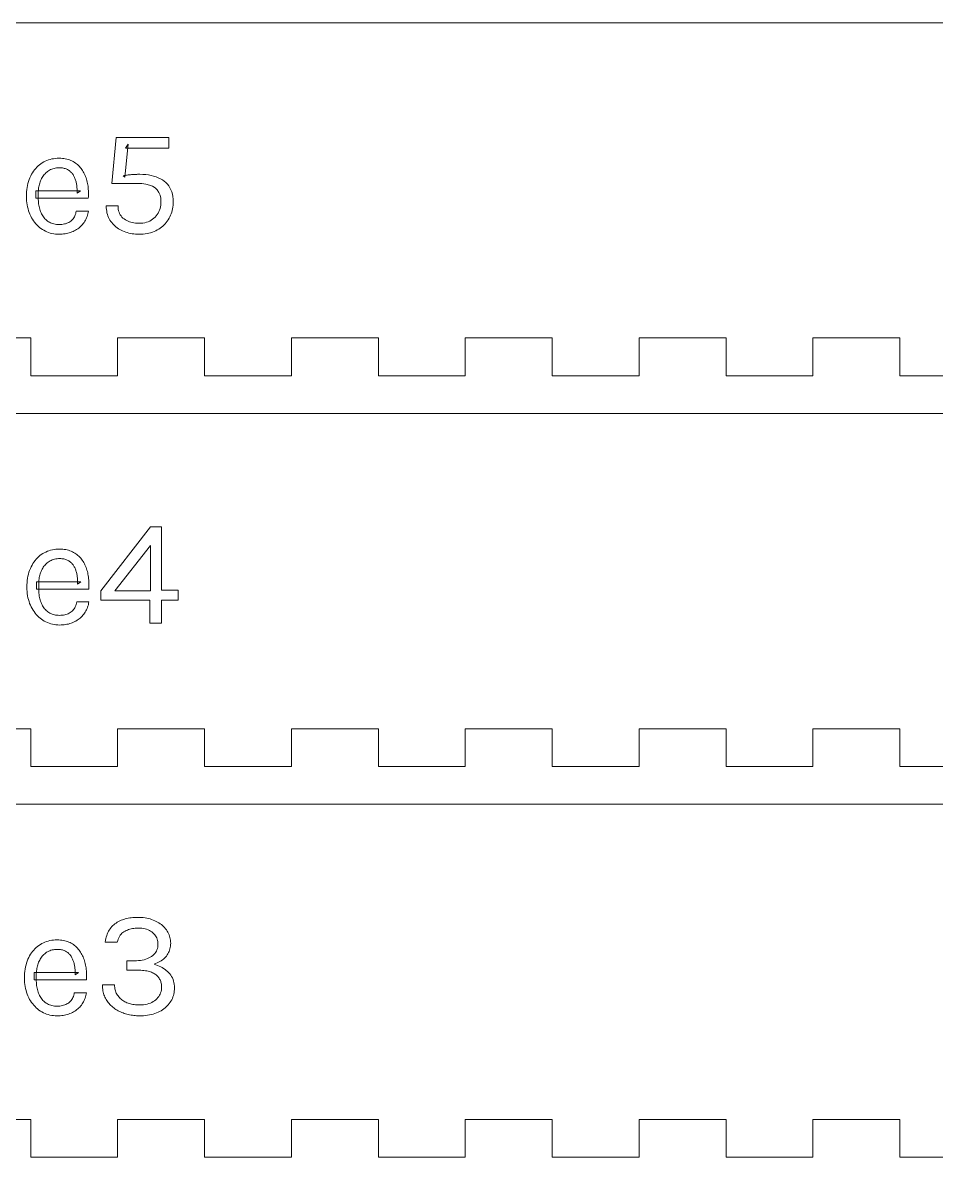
# Model space of a CAD drawing. Extents: x 3 to 808, y 3 to 580.
# Drawn here: x 662.6 to 735.1, y 96 to 186 of the extents above; entities that cross this region are included whole.
import ezdxf

# ---------------------------------------------------------------- set-up
doc = ezdxf.new("R2010")
doc.units = 0
doc.layers.get('0').update_dxf_attribs({"lineweight": 0})

msp = doc.modelspace()

# ---------------------------------------------------------------- linework, layer by layer
for p, q in [((802.407, 186), (517.196, 186)), ((669.702, 173.254), (670.026, 176.902)), ((670.026, 176.902), (674.202, 176.902)), ((674.202, 176.902), (674.202, 176.05)), ((670.974, 176.374), (670.722, 173.746)), ((670.782, 176.05), (670.974, 176.374)), ((674.202, 176.05), (670.782, 176.05)), ((663.745, 174.542), (663.844, 174.637)), ((663.844, 174.637), (663.949, 174.725)), ((663.949, 174.725), (664.058, 174.807)), ((664.058, 174.807), (664.173, 174.883)), ((664.173, 174.883), (664.291, 174.952)), ((664.291, 174.952), (664.413, 175.014)), ((664.413, 175.014), (664.539, 175.068)), ((664.539, 175.068), (664.667, 175.115)), ((664.667, 175.115), (664.799, 175.155)), ((664.799, 175.155), (664.934, 175.188)), ((664.934, 175.188), (665.073, 175.213)), ((665.073, 175.213), (665.214, 175.231)), ((665.214, 175.231), (665.359, 175.242)), ((665.359, 175.242), (665.508, 175.246)), ((665.508, 175.246), (665.508, 175.246)), ((665.508, 175.246), (665.637, 175.243)), ((665.637, 175.243), (665.762, 175.235)), ((665.762, 175.235), (665.883, 175.222)), ((665.883, 175.222), (666, 175.204)), ((666, 175.204), (666.114, 175.18)), ((666.114, 175.18), (666.223, 175.151)), ((666.223, 175.151), (666.329, 175.117)), ((666.329, 175.117), (666.431, 175.077)), ((666.431, 175.077), (666.529, 175.032)), ((666.529, 175.032), (666.624, 174.982)), ((666.624, 174.982), (666.714, 174.927)), ((666.714, 174.927), (666.801, 174.869)), ((666.801, 174.869), (666.885, 174.807)), ((666.885, 174.807), (666.965, 174.741)), ((666.965, 174.741), (667.041, 174.672)), ((667.041, 174.672), (667.113, 174.598)), ((663.131, 173.56), (663.188, 173.704)), ((663.188, 173.704), (663.252, 173.842)), ((663.252, 173.842), (663.321, 173.974)), ((663.321, 173.974), (663.396, 174.101)), ((663.396, 174.101), (663.476, 174.22)), ((663.476, 174.22), (663.56, 174.334)), ((663.56, 174.334), (663.65, 174.441)), ((663.65, 174.441), (663.745, 174.542)), ((664.166, 173.726), (664.12, 173.644)), ((664.216, 173.806), (664.166, 173.726)), ((664.27, 173.882), (664.216, 173.806)), ((664.328, 173.954), (664.27, 173.882)), ((664.389, 174.023), (664.328, 173.954)), ((664.454, 174.088), (664.389, 174.023)), ((664.523, 174.15), (664.454, 174.088)), ((664.596, 174.208), (664.523, 174.15)), ((664.672, 174.262), (664.596, 174.208)), ((664.752, 174.31), (664.672, 174.262)), ((664.835, 174.352), (664.752, 174.31)), ((664.922, 174.388), (664.835, 174.352)), ((665.013, 174.419), (664.922, 174.388)), ((665.107, 174.445), (665.013, 174.419)), ((665.205, 174.465), (665.107, 174.445)), ((665.306, 174.479), (665.205, 174.465)), ((665.411, 174.487), (665.306, 174.479)), ((665.52, 174.49), (665.411, 174.487)), ((665.606, 174.488), (665.52, 174.49)), ((665.52, 174.49), (665.52, 174.49)), ((665.689, 174.483), (665.606, 174.488)), ((665.769, 174.474), (665.689, 174.483)), ((665.845, 174.461), (665.769, 174.474)), ((665.919, 174.445), (665.845, 174.461)), ((665.989, 174.425), (665.919, 174.445)), ((666.057, 174.402), (665.989, 174.425)), ((666.121, 174.375), (666.057, 174.402)), ((666.182, 174.344), (666.121, 174.375)), ((666.24, 174.31), (666.182, 174.344)), ((666.295, 174.273), (666.24, 174.31)), ((666.348, 174.233), (666.295, 174.273)), ((666.398, 174.191), (666.348, 174.233)), ((666.445, 174.147), (666.398, 174.191)), ((666.49, 174.101), (666.445, 174.147)), ((666.533, 174.052), (666.49, 174.101)), ((666.573, 174.001), (666.533, 174.052)), ((666.61, 173.947), (666.573, 174.001)), ((666.645, 173.891), (666.61, 173.947)), ((666.678, 173.833), (666.645, 173.891)), ((666.708, 173.773), (666.678, 173.833)), ((666.736, 173.712), (666.708, 173.773)), ((666.762, 173.65), (666.736, 173.712)), ((667.113, 174.598), (667.182, 174.521)), ((667.182, 174.521), (667.248, 174.441)), ((667.248, 174.441), (667.31, 174.356)), ((667.31, 174.356), (667.368, 174.268)), ((667.368, 174.268), (667.422, 174.177)), ((667.422, 174.177), (667.474, 174.083)), ((667.474, 174.083), (667.522, 173.987)), ((667.522, 173.987), (667.566, 173.889)), ((667.566, 173.889), (667.607, 173.789)), ((667.607, 173.789), (667.645, 173.686)), ((670.602, 173.854), (670.66, 173.867)), ((670.722, 173.746), (670.602, 173.854)), ((670.66, 173.867), (670.72, 173.879)), ((670.72, 173.879), (670.782, 173.89)), ((670.782, 173.89), (670.845, 173.901)), ((670.845, 173.901), (670.909, 173.91)), ((670.909, 173.91), (670.975, 173.919)), ((670.975, 173.919), (671.043, 173.927)), ((671.043, 173.927), (671.112, 173.935)), ((671.112, 173.935), (671.183, 173.941)), ((671.183, 173.941), (671.256, 173.947)), ((671.256, 173.947), (671.328, 173.952)), ((671.328, 173.952), (671.399, 173.957)), ((671.399, 173.957), (671.468, 173.961)), ((671.468, 173.961), (671.536, 173.964)), ((671.536, 173.964), (671.602, 173.967)), ((671.602, 173.967), (671.667, 173.97)), ((671.667, 173.97), (671.73, 173.972)), ((671.73, 173.972), (671.791, 173.973)), ((671.791, 173.973), (671.851, 173.974)), ((671.851, 173.974), (671.91, 173.974)), ((671.91, 173.974), (671.91, 173.974)), ((671.91, 173.974), (672.149, 173.969)), ((672.149, 173.969), (672.379, 173.952)), ((672.379, 173.952), (672.598, 173.925)), ((672.598, 173.925), (672.807, 173.887)), ((672.807, 173.887), (673.006, 173.838)), ((673.006, 173.838), (673.195, 173.777)), ((673.195, 173.777), (673.373, 173.706)), ((673.373, 173.706), (673.542, 173.625)), ((662.946, 172.763), (662.97, 172.933)), ((662.97, 172.933), (663, 173.098)), ((663, 173.098), (663.037, 173.257)), ((663.037, 173.257), (663.08, 173.411)), ((663.08, 173.411), (663.131, 173.56)), ((663.882, 172.889), (663.868, 172.788)), ((663.898, 172.989), (663.882, 172.889)), ((663.919, 173.088), (663.898, 172.989)), ((663.943, 173.185), (663.919, 173.088)), ((663.971, 173.28), (663.943, 173.185)), ((664.002, 173.374), (663.971, 173.28)), ((664.038, 173.467), (664.002, 173.374)), ((664.077, 173.557), (664.038, 173.467)), ((664.12, 173.644), (664.077, 173.557)), ((666.787, 173.586), (666.762, 173.65)), ((666.809, 173.522), (666.787, 173.586)), ((666.829, 173.456), (666.809, 173.522)), ((666.848, 173.389), (666.829, 173.456)), ((666.864, 173.321), (666.848, 173.389)), ((666.878, 173.252), (666.864, 173.321)), ((666.891, 173.182), (666.878, 173.252)), ((666.901, 173.111), (666.891, 173.182)), ((666.911, 173.04), (666.901, 173.111)), ((666.918, 172.97), (666.911, 173.04)), ((666.924, 172.899), (666.918, 172.97)), ((666.929, 172.828), (666.924, 172.899)), ((666.932, 172.757), (666.929, 172.828)), ((667.645, 173.686), (667.679, 173.581)), ((667.679, 173.581), (667.71, 173.473)), ((667.71, 173.473), (667.737, 173.363)), ((667.737, 173.363), (667.761, 173.251)), ((667.761, 173.251), (667.781, 173.137)), ((667.781, 173.137), (667.799, 173.023)), ((667.799, 173.023), (667.813, 172.907)), ((667.813, 172.907), (667.824, 172.791)), ((671.718, 173.254), (669.702, 173.254)), ((672.073, 173.239), (671.718, 173.254)), ((671.718, 173.254), (671.718, 173.254)), ((672.392, 173.196), (672.073, 173.239)), ((672.672, 173.123), (672.392, 173.196)), ((672.916, 173.022), (672.672, 173.123)), ((673.122, 172.891), (672.916, 173.022)), ((673.29, 172.731), (673.122, 172.891)), ((673.542, 173.625), (673.7, 173.532)), ((673.7, 173.532), (673.848, 173.428)), ((673.848, 173.428), (673.983, 173.313)), ((673.983, 173.313), (674.105, 173.188)), ((674.105, 173.188), (674.212, 173.052)), ((674.212, 173.052), (674.305, 172.906)), ((674.305, 172.906), (674.383, 172.749)), ((662.916, 172.222), (662.919, 172.408)), ((662.919, 172.048), (662.916, 172.222)), ((662.916, 172.222), (662.916, 172.222)), ((662.919, 172.408), (662.929, 172.588)), ((662.929, 171.877), (662.919, 172.048)), ((662.929, 172.588), (662.946, 172.763)), ((663.672, 172.078), (663.672, 172.654)), ((663.672, 172.654), (667.206, 172.654)), ((667.824, 172.078), (663.672, 172.078)), ((663.854, 172.58), (663.852, 172.474)), ((663.852, 172.474), (663.852, 172.474)), ((663.852, 172.474), (663.852, 172.09)), ((663.852, 172.09), (663.854, 171.971)), ((663.859, 172.685), (663.854, 172.58)), ((663.854, 171.971), (663.859, 171.855)), ((663.868, 172.788), (663.859, 172.685)), ((667.206, 172.654), (666.93, 172.474)), ((666.93, 172.474), (666.933, 172.545)), ((666.934, 172.686), (666.932, 172.757)), ((666.933, 172.545), (666.934, 172.616)), ((666.934, 172.616), (666.934, 172.686)), ((667.824, 172.791), (667.832, 172.674)), ((667.832, 172.199), (667.824, 172.078)), ((667.824, 172.078), (667.824, 172.078)), ((667.832, 172.674), (667.837, 172.557)), ((667.837, 172.319), (667.832, 172.199)), ((667.837, 172.557), (667.838, 172.438)), ((667.838, 172.438), (667.837, 172.319)), ((673.421, 172.543), (673.29, 172.731)), ((673.515, 172.325), (673.421, 172.543)), ((673.571, 172.078), (673.515, 172.325)), ((673.59, 171.802), (673.571, 172.078)), ((674.383, 172.749), (674.448, 172.581)), ((674.448, 172.581), (674.497, 172.402)), ((674.497, 172.402), (674.533, 172.213)), ((674.533, 172.213), (674.555, 172.013)), ((674.555, 172.013), (674.562, 171.802)), ((662.946, 171.711), (662.929, 171.877)), ((662.97, 171.549), (662.946, 171.711)), ((663.001, 171.391), (662.97, 171.549)), ((663.038, 171.237), (663.001, 171.391)), ((663.082, 171.087), (663.038, 171.237)), ((663.133, 170.941), (663.082, 171.087)), ((663.859, 171.855), (663.868, 171.741)), ((663.868, 171.741), (663.881, 171.63)), ((663.881, 171.63), (663.898, 171.522)), ((663.898, 171.522), (663.918, 171.415)), ((663.918, 171.415), (663.941, 171.312)), ((663.941, 171.312), (663.969, 171.211)), ((663.969, 171.211), (664, 171.112)), ((664, 171.112), (664.035, 171.016)), ((664.035, 171.016), (664.073, 170.923)), ((666.845, 170.955), (666.864, 171.058)), ((666.864, 171.058), (666.864, 171.058)), ((666.864, 171.058), (667.836, 171.058)), ((667.836, 171.058), (667.815, 170.946)), ((669.25, 171.323), (669.246, 171.466)), ((669.246, 171.466), (669.246, 171.466)), ((669.246, 171.466), (670.182, 171.466)), ((669.262, 171.185), (669.25, 171.323)), ((669.281, 171.051), (669.262, 171.185)), ((669.306, 170.921), (669.281, 171.051)), ((670.182, 171.466), (670.187, 171.333)), ((670.187, 171.333), (670.201, 171.206)), ((670.201, 171.206), (670.225, 171.086)), ((670.225, 171.086), (670.259, 170.973)), ((673.362, 170.899), (673.422, 171.014)), ((673.422, 171.014), (673.474, 171.134)), ((673.474, 171.134), (673.515, 171.258)), ((673.515, 171.258), (673.548, 171.387)), ((673.548, 171.387), (673.571, 171.521)), ((673.571, 171.521), (673.585, 171.659)), ((673.585, 171.659), (673.59, 171.802)), ((673.59, 171.802), (673.59, 171.802)), ((674.479, 171.107), (674.443, 170.977)), ((674.509, 171.24), (674.479, 171.107)), ((674.532, 171.376), (674.509, 171.24)), ((674.549, 171.515), (674.532, 171.376)), ((674.558, 171.657), (674.549, 171.515)), ((674.562, 171.802), (674.558, 171.657)), ((674.562, 171.802), (674.562, 171.802)), ((663.19, 170.8), (663.133, 170.941)), ((663.255, 170.662), (663.19, 170.8)), ((663.325, 170.529), (663.255, 170.662)), ((663.4, 170.403), (663.325, 170.529)), ((663.48, 170.282), (663.4, 170.403)), ((663.565, 170.167), (663.48, 170.282)), ((663.655, 170.058), (663.565, 170.167)), ((664.073, 170.923), (664.115, 170.834)), ((664.115, 170.834), (664.161, 170.749)), ((664.161, 170.749), (664.21, 170.668)), ((664.21, 170.668), (664.264, 170.591)), ((664.264, 170.591), (664.32, 170.518)), ((664.32, 170.518), (664.381, 170.449)), ((664.381, 170.449), (664.445, 170.384)), ((664.445, 170.384), (664.512, 170.323)), ((664.512, 170.323), (664.584, 170.266)), ((664.584, 170.266), (664.659, 170.214)), ((664.659, 170.214), (664.738, 170.167)), ((664.738, 170.167), (664.821, 170.125)), ((664.821, 170.125), (664.907, 170.089)), ((666.106, 170.087), (666.192, 170.122)), ((666.192, 170.122), (666.274, 170.163)), ((666.274, 170.163), (666.352, 170.209)), ((666.352, 170.209), (666.426, 170.26)), ((666.426, 170.26), (666.495, 170.317)), ((666.495, 170.317), (666.558, 170.378)), ((666.558, 170.378), (666.616, 170.445)), ((666.616, 170.445), (666.669, 170.517)), ((666.669, 170.517), (666.715, 170.595)), ((666.715, 170.595), (666.756, 170.677)), ((666.756, 170.677), (666.792, 170.764)), ((666.792, 170.764), (666.821, 170.857)), ((666.821, 170.857), (666.845, 170.955)), ((667.489, 170.161), (667.428, 170.077)), ((667.546, 170.248), (667.489, 170.161)), ((667.598, 170.338), (667.546, 170.248)), ((667.646, 170.431), (667.598, 170.338)), ((667.689, 170.528), (667.646, 170.431)), ((667.727, 170.627), (667.689, 170.528)), ((667.761, 170.73), (667.727, 170.627)), ((667.791, 170.836), (667.761, 170.73)), ((667.815, 170.946), (667.791, 170.836)), ((669.339, 170.796), (669.306, 170.921)), ((669.378, 170.676), (669.339, 170.796)), ((669.425, 170.56), (669.378, 170.676)), ((669.478, 170.448), (669.425, 170.56)), ((669.538, 170.341), (669.478, 170.448)), ((669.606, 170.239), (669.538, 170.341)), ((669.679, 170.141), (669.606, 170.239)), ((669.757, 170.048), (669.679, 170.141)), ((670.259, 170.973), (670.303, 170.866)), ((670.303, 170.866), (670.356, 170.766)), ((670.356, 170.766), (670.418, 170.673)), ((670.418, 170.673), (670.491, 170.587)), ((670.491, 170.587), (670.573, 170.507)), ((670.573, 170.507), (670.665, 170.434)), ((670.665, 170.434), (670.764, 170.368)), ((670.764, 170.368), (670.867, 170.309)), ((670.867, 170.309), (670.974, 170.257)), ((670.974, 170.257), (671.086, 170.211)), ((671.086, 170.211), (671.203, 170.173)), ((671.203, 170.173), (671.323, 170.142)), ((671.323, 170.142), (671.448, 170.117)), ((671.448, 170.117), (671.578, 170.1)), ((671.578, 170.1), (671.712, 170.089)), ((672.008, 170.091), (672.16, 170.106)), ((672.16, 170.106), (672.305, 170.131)), ((672.305, 170.131), (672.443, 170.165)), ((672.443, 170.165), (672.574, 170.21)), ((672.574, 170.21), (672.698, 170.264)), ((672.698, 170.264), (672.815, 170.329)), ((672.815, 170.329), (672.925, 170.403)), ((672.925, 170.403), (673.028, 170.487)), ((673.028, 170.487), (673.125, 170.581)), ((673.125, 170.581), (673.213, 170.682)), ((673.213, 170.682), (673.292, 170.788)), ((673.292, 170.788), (673.362, 170.899)), ((674.009, 170.156), (673.923, 170.056)), ((674.089, 170.261), (674.009, 170.156)), ((674.163, 170.37), (674.089, 170.261)), ((674.232, 170.485), (674.163, 170.37)), ((674.294, 170.603), (674.232, 170.485)), ((674.351, 170.725), (674.294, 170.603)), ((674.4, 170.849), (674.351, 170.725)), ((674.443, 170.977), (674.4, 170.849)), ((663.75, 169.955), (663.655, 170.058)), ((663.85, 169.858), (663.75, 169.955)), ((663.955, 169.767), (663.85, 169.858)), ((664.064, 169.682), (663.955, 169.767)), ((664.179, 169.603), (664.064, 169.682)), ((664.297, 169.531), (664.179, 169.603)), ((664.419, 169.466), (664.297, 169.531)), ((664.544, 169.409), (664.419, 169.466)), ((664.672, 169.359), (664.544, 169.409)), ((664.804, 169.317), (664.672, 169.359)), ((664.938, 169.283), (664.804, 169.317)), ((664.907, 170.089), (664.998, 170.059)), ((665.076, 169.256), (664.938, 169.283)), ((664.998, 170.059), (665.092, 170.034)), ((665.217, 169.237), (665.076, 169.256)), ((665.092, 170.034), (665.19, 170.015)), ((665.19, 170.015), (665.292, 170.001)), ((665.361, 169.226), (665.217, 169.237)), ((665.292, 170.001), (665.398, 169.993)), ((665.508, 169.222), (665.361, 169.226)), ((665.398, 169.993), (665.508, 169.99)), ((665.508, 169.99), (665.617, 169.993)), ((665.508, 169.99), (665.508, 169.99)), ((665.63, 169.224), (665.508, 169.222)), ((665.508, 169.222), (665.508, 169.222)), ((665.508, 169.222), (665.508, 169.222)), ((665.617, 169.993), (665.723, 170.001)), ((665.75, 169.231), (665.63, 169.224)), ((665.723, 170.001), (665.825, 170.014)), ((665.867, 169.242), (665.75, 169.231)), ((665.825, 170.014), (665.922, 170.033)), ((665.982, 169.258), (665.867, 169.242)), ((665.922, 170.033), (666.016, 170.058)), ((666.094, 169.278), (665.982, 169.258)), ((666.016, 170.058), (666.106, 170.087)), ((666.204, 169.302), (666.094, 169.278)), ((666.311, 169.331), (666.204, 169.302)), ((666.416, 169.364), (666.311, 169.331)), ((666.518, 169.402), (666.416, 169.364)), ((666.618, 169.444), (666.518, 169.402)), ((666.714, 169.49), (666.618, 169.444)), ((666.808, 169.54), (666.714, 169.49)), ((666.897, 169.594), (666.808, 169.54)), ((666.984, 169.652), (666.897, 169.594)), ((667.066, 169.713), (666.984, 169.652)), ((667.146, 169.778), (667.066, 169.713)), ((667.221, 169.847), (667.146, 169.778)), ((667.294, 169.92), (667.221, 169.847)), ((667.362, 169.997), (667.294, 169.92)), ((667.428, 170.077), (667.362, 169.997)), ((669.839, 169.96), (669.757, 170.048)), ((669.926, 169.877), (669.839, 169.96)), ((670.018, 169.799), (669.926, 169.877)), ((670.115, 169.725), (670.018, 169.799)), ((670.216, 169.657), (670.115, 169.725)), ((670.322, 169.593), (670.216, 169.657)), ((670.432, 169.534), (670.322, 169.593)), ((670.548, 169.48), (670.432, 169.534)), ((670.667, 169.431), (670.548, 169.48)), ((670.788, 169.387), (670.667, 169.431)), ((670.912, 169.348), (670.788, 169.387)), ((671.038, 169.315), (670.912, 169.348)), ((671.167, 169.286), (671.038, 169.315)), ((671.299, 169.263), (671.167, 169.286)), ((671.433, 169.245), (671.299, 169.263)), ((671.569, 169.232), (671.433, 169.245)), ((671.708, 169.225), (671.569, 169.232)), ((671.85, 169.222), (671.708, 169.225)), ((671.712, 170.089), (671.85, 170.086)), ((671.85, 170.086), (672.008, 170.091)), ((671.85, 170.086), (671.85, 170.086)), ((672.014, 169.225), (671.85, 169.222)), ((671.85, 169.222), (671.85, 169.222)), ((671.85, 169.222), (671.85, 169.222)), ((672.174, 169.236), (672.014, 169.225)), ((672.33, 169.253), (672.174, 169.236)), ((672.481, 169.276), (672.33, 169.253)), ((672.628, 169.307), (672.481, 169.276)), ((672.77, 169.344), (672.628, 169.307)), ((672.907, 169.388), (672.77, 169.344)), ((673.04, 169.439), (672.907, 169.388)), ((673.169, 169.497), (673.04, 169.439)), ((673.293, 169.561), (673.169, 169.497)), ((673.412, 169.631), (673.293, 169.561)), ((673.525, 169.706), (673.412, 169.631)), ((673.633, 169.787), (673.525, 169.706)), ((673.735, 169.872), (673.633, 169.787)), ((673.832, 169.962), (673.735, 169.872)), ((673.923, 170.056), (673.832, 169.962)), ((656.354, 161), (663.251, 161)), ((663.251, 161), (663.251, 158)), ((670.147, 158), (670.147, 161)), ((670.147, 161), (677.045, 161)), ((677.045, 161), (677.045, 158)), ((683.942, 158), (683.942, 161)), ((683.942, 161), (690.839, 161)), ((690.839, 161), (690.839, 158)), ((697.736, 158), (697.736, 161)), ((697.736, 161), (704.634, 161)), ((704.634, 161), (704.634, 158)), ((711.53, 158), (711.53, 161)), ((711.53, 161), (718.428, 161)), ((718.428, 161), (718.428, 158)), ((725.324, 158), (725.324, 161)), ((725.324, 161), (732.222, 161)), ((732.222, 161), (732.222, 158)), ((663.251, 158), (670.147, 158)), ((677.045, 158), (683.942, 158)), ((690.839, 158), (697.736, 158)), ((704.634, 158), (711.53, 158)), ((718.428, 158), (725.324, 158)), ((732.222, 158), (739.119, 158)), ((802.407, 155), (517.196, 155)), ((668.814, 140.922), (672.762, 146.01)), ((672.762, 146.01), (673.638, 146.01)), ((673.638, 146.01), (673.638, 140.994)), ((664.327, 143.952), (664.449, 144.014)), ((664.449, 144.014), (664.575, 144.068)), ((664.575, 144.068), (664.703, 144.115)), ((664.703, 144.115), (664.835, 144.155)), ((664.835, 144.155), (664.97, 144.188)), ((664.97, 144.188), (665.109, 144.213)), ((665.109, 144.213), (665.25, 144.231)), ((665.25, 144.231), (665.395, 144.242)), ((665.395, 144.242), (665.544, 144.246)), ((665.544, 144.246), (665.544, 144.246)), ((665.544, 144.246), (665.673, 144.243)), ((665.673, 144.243), (665.798, 144.235)), ((665.798, 144.235), (665.919, 144.222)), ((665.919, 144.222), (666.036, 144.204)), ((666.036, 144.204), (666.15, 144.18)), ((666.15, 144.18), (666.259, 144.151)), ((666.259, 144.151), (666.365, 144.117)), ((666.365, 144.117), (666.467, 144.077)), ((666.467, 144.077), (666.565, 144.032)), ((666.565, 144.032), (666.66, 143.982)), ((672.75, 144.534), (669.93, 140.922)), ((672.75, 140.922), (672.75, 144.534)), ((663.357, 142.974), (663.432, 143.101)), ((663.432, 143.101), (663.512, 143.22)), ((663.512, 143.22), (663.596, 143.334)), ((663.596, 143.334), (663.686, 143.441)), ((663.686, 143.441), (663.781, 143.542)), ((663.781, 143.542), (663.88, 143.637)), ((663.88, 143.637), (663.985, 143.725)), ((663.985, 143.725), (664.094, 143.807)), ((664.094, 143.807), (664.209, 143.883)), ((664.209, 143.883), (664.327, 143.952)), ((664.559, 143.15), (664.49, 143.088)), ((664.632, 143.208), (664.559, 143.15)), ((664.708, 143.262), (664.632, 143.208)), ((664.788, 143.31), (664.708, 143.262)), ((664.871, 143.352), (664.788, 143.31)), ((664.958, 143.388), (664.871, 143.352)), ((665.049, 143.419), (664.958, 143.388)), ((665.143, 143.445), (665.049, 143.419)), ((665.241, 143.465), (665.143, 143.445)), ((665.342, 143.479), (665.241, 143.465)), ((665.447, 143.487), (665.342, 143.479)), ((665.556, 143.49), (665.447, 143.487)), ((665.642, 143.488), (665.556, 143.49)), ((665.556, 143.49), (665.556, 143.49)), ((665.725, 143.483), (665.642, 143.488)), ((665.805, 143.474), (665.725, 143.483)), ((665.881, 143.461), (665.805, 143.474)), ((665.955, 143.445), (665.881, 143.461)), ((666.025, 143.425), (665.955, 143.445)), ((666.093, 143.402), (666.025, 143.425)), ((666.157, 143.375), (666.093, 143.402)), ((666.218, 143.344), (666.157, 143.375)), ((666.276, 143.31), (666.218, 143.344)), ((666.331, 143.273), (666.276, 143.31)), ((666.384, 143.233), (666.331, 143.273)), ((666.434, 143.191), (666.384, 143.233)), ((666.481, 143.147), (666.434, 143.191)), ((666.526, 143.101), (666.481, 143.147)), ((666.569, 143.052), (666.526, 143.101)), ((666.66, 143.982), (666.75, 143.927)), ((666.75, 143.927), (666.837, 143.869)), ((666.837, 143.869), (666.921, 143.807)), ((666.921, 143.807), (667.001, 143.741)), ((667.001, 143.741), (667.077, 143.672)), ((667.077, 143.672), (667.149, 143.598)), ((667.149, 143.598), (667.218, 143.521)), ((667.218, 143.521), (667.284, 143.441)), ((667.284, 143.441), (667.346, 143.356)), ((667.346, 143.356), (667.404, 143.268)), ((667.404, 143.268), (667.458, 143.177)), ((667.458, 143.177), (667.51, 143.083)), ((663.036, 142.098), (663.073, 142.257)), ((663.073, 142.257), (663.116, 142.411)), ((663.116, 142.411), (663.167, 142.56)), ((663.167, 142.56), (663.224, 142.704)), ((663.224, 142.704), (663.288, 142.842)), ((663.288, 142.842), (663.357, 142.974)), ((664.007, 142.28), (663.979, 142.185)), ((664.038, 142.374), (664.007, 142.28)), ((664.074, 142.467), (664.038, 142.374)), ((664.113, 142.557), (664.074, 142.467)), ((664.156, 142.644), (664.113, 142.557)), ((664.202, 142.726), (664.156, 142.644)), ((664.252, 142.806), (664.202, 142.726)), ((664.306, 142.882), (664.252, 142.806)), ((664.364, 142.954), (664.306, 142.882)), ((664.425, 143.023), (664.364, 142.954)), ((664.49, 143.088), (664.425, 143.023)), ((666.609, 143.001), (666.569, 143.052)), ((666.646, 142.947), (666.609, 143.001)), ((666.681, 142.891), (666.646, 142.947)), ((666.714, 142.833), (666.681, 142.891)), ((666.744, 142.773), (666.714, 142.833)), ((666.772, 142.712), (666.744, 142.773)), ((666.798, 142.65), (666.772, 142.712)), ((666.823, 142.586), (666.798, 142.65)), ((666.845, 142.522), (666.823, 142.586)), ((666.865, 142.456), (666.845, 142.522)), ((666.884, 142.389), (666.865, 142.456)), ((666.9, 142.321), (666.884, 142.389)), ((666.914, 142.252), (666.9, 142.321)), ((666.927, 142.182), (666.914, 142.252)), ((667.51, 143.083), (667.558, 142.987)), ((667.558, 142.987), (667.602, 142.889)), ((667.602, 142.889), (667.643, 142.789)), ((667.643, 142.789), (667.681, 142.686)), ((667.681, 142.686), (667.715, 142.581)), ((667.715, 142.581), (667.746, 142.473)), ((667.746, 142.473), (667.773, 142.363)), ((667.773, 142.363), (667.797, 142.251)), ((667.797, 142.251), (667.817, 142.137)), ((662.952, 141.222), (662.955, 141.408)), ((662.955, 141.408), (662.965, 141.588)), ((662.965, 141.588), (662.982, 141.763)), ((662.982, 141.763), (663.006, 141.933)), ((663.006, 141.933), (663.036, 142.098)), ((663.708, 141.078), (663.708, 141.654)), ((663.708, 141.654), (667.242, 141.654)), ((663.89, 141.58), (663.888, 141.474)), ((663.888, 141.474), (663.888, 141.474)), ((663.888, 141.474), (663.888, 141.09)), ((663.895, 141.685), (663.89, 141.58)), ((663.904, 141.788), (663.895, 141.685)), ((663.918, 141.889), (663.904, 141.788)), ((663.934, 141.989), (663.918, 141.889)), ((663.955, 142.088), (663.934, 141.989)), ((663.979, 142.185), (663.955, 142.088)), ((666.937, 142.111), (666.927, 142.182)), ((666.947, 142.04), (666.937, 142.111)), ((666.954, 141.97), (666.947, 142.04)), ((666.96, 141.899), (666.954, 141.97)), ((666.965, 141.828), (666.96, 141.899)), ((666.968, 141.757), (666.965, 141.828)), ((667.242, 141.654), (666.966, 141.474)), ((666.966, 141.474), (666.969, 141.545)), ((666.97, 141.686), (666.968, 141.757)), ((666.969, 141.545), (666.97, 141.616)), ((666.97, 141.616), (666.97, 141.686)), ((667.817, 142.137), (667.835, 142.023)), ((667.835, 142.023), (667.849, 141.907)), ((667.849, 141.907), (667.86, 141.791)), ((667.86, 141.791), (667.868, 141.674)), ((667.868, 141.674), (667.873, 141.557)), ((667.873, 141.319), (667.868, 141.199)), ((667.873, 141.557), (667.874, 141.438)), ((667.874, 141.438), (667.873, 141.319)), ((662.955, 141.048), (662.952, 141.222)), ((662.952, 141.222), (662.952, 141.222)), ((662.965, 140.877), (662.955, 141.048)), ((662.982, 140.711), (662.965, 140.877)), ((663.006, 140.549), (662.982, 140.711)), ((663.037, 140.391), (663.006, 140.549)), ((667.86, 141.078), (663.708, 141.078)), ((663.888, 141.09), (663.89, 140.971)), ((663.89, 140.971), (663.895, 140.855)), ((663.895, 140.855), (663.904, 140.741)), ((663.904, 140.741), (663.917, 140.63)), ((663.917, 140.63), (663.934, 140.522)), ((663.934, 140.522), (663.954, 140.415)), ((663.954, 140.415), (663.977, 140.312)), ((667.868, 141.199), (667.86, 141.078)), ((667.86, 141.078), (667.86, 141.078)), ((668.814, 140.202), (668.814, 140.922)), ((668.814, 140.922), (668.814, 140.922)), ((669.93, 140.922), (672.75, 140.922)), ((672.75, 140.922), (672.75, 140.922)), ((673.638, 140.994), (674.946, 140.994)), ((674.946, 140.994), (674.946, 140.202)), ((663.074, 140.237), (663.037, 140.391)), ((663.118, 140.087), (663.074, 140.237)), ((663.169, 139.941), (663.118, 140.087)), ((663.226, 139.8), (663.169, 139.941)), ((663.291, 139.662), (663.226, 139.8)), ((663.361, 139.529), (663.291, 139.662)), ((663.436, 139.403), (663.361, 139.529)), ((663.977, 140.312), (664.005, 140.211)), ((664.005, 140.211), (664.036, 140.112)), ((664.036, 140.112), (664.071, 140.016)), ((664.071, 140.016), (664.109, 139.923)), ((664.109, 139.923), (664.151, 139.834)), ((664.151, 139.834), (664.197, 139.749)), ((664.197, 139.749), (664.246, 139.668)), ((664.246, 139.668), (664.3, 139.591)), ((664.3, 139.591), (664.356, 139.518)), ((664.356, 139.518), (664.417, 139.449)), ((666.652, 139.445), (666.705, 139.517)), ((666.705, 139.517), (666.751, 139.595)), ((666.751, 139.595), (666.792, 139.677)), ((666.792, 139.677), (666.828, 139.764)), ((666.828, 139.764), (666.857, 139.857)), ((666.857, 139.857), (666.881, 139.955)), ((666.881, 139.955), (666.9, 140.058)), ((666.9, 140.058), (666.9, 140.058)), ((666.9, 140.058), (667.872, 140.058)), ((667.725, 139.528), (667.682, 139.431)), ((667.763, 139.627), (667.725, 139.528)), ((667.797, 139.73), (667.763, 139.627)), ((667.827, 139.836), (667.797, 139.73)), ((667.851, 139.946), (667.827, 139.836)), ((667.872, 140.058), (667.851, 139.946)), ((672.714, 140.202), (668.814, 140.202)), ((672.714, 138.366), (672.714, 140.202)), ((674.946, 140.202), (673.638, 140.202)), ((673.638, 140.202), (673.638, 138.366)), ((663.516, 139.282), (663.436, 139.403)), ((663.601, 139.167), (663.516, 139.282)), ((663.691, 139.058), (663.601, 139.167)), ((663.786, 138.955), (663.691, 139.058)), ((663.886, 138.858), (663.786, 138.955)), ((663.991, 138.767), (663.886, 138.858)), ((664.1, 138.682), (663.991, 138.767)), ((664.215, 138.603), (664.1, 138.682)), ((664.333, 138.531), (664.215, 138.603)), ((664.417, 139.449), (664.481, 139.384)), ((664.481, 139.384), (664.548, 139.323)), ((664.548, 139.323), (664.62, 139.266)), ((664.62, 139.266), (664.695, 139.214)), ((664.695, 139.214), (664.774, 139.167)), ((664.774, 139.167), (664.857, 139.125)), ((664.857, 139.125), (664.943, 139.089)), ((664.943, 139.089), (665.034, 139.059)), ((665.034, 139.059), (665.128, 139.034)), ((665.128, 139.034), (665.226, 139.015)), ((665.226, 139.015), (665.328, 139.001)), ((665.328, 139.001), (665.434, 138.993)), ((665.434, 138.993), (665.544, 138.99)), ((665.544, 138.99), (665.653, 138.993)), ((665.544, 138.99), (665.544, 138.99)), ((665.653, 138.993), (665.759, 139.001)), ((665.759, 139.001), (665.861, 139.014)), ((665.861, 139.014), (665.958, 139.033)), ((665.958, 139.033), (666.052, 139.058)), ((666.052, 139.058), (666.142, 139.087)), ((666.142, 139.087), (666.228, 139.122)), ((666.228, 139.122), (666.31, 139.163)), ((666.31, 139.163), (666.388, 139.209)), ((666.388, 139.209), (666.462, 139.26)), ((666.462, 139.26), (666.531, 139.317)), ((666.531, 139.317), (666.594, 139.378)), ((666.594, 139.378), (666.652, 139.445)), ((667.02, 138.652), (666.933, 138.594)), ((667.102, 138.713), (667.02, 138.652)), ((667.182, 138.778), (667.102, 138.713)), ((667.257, 138.847), (667.182, 138.778)), ((667.33, 138.92), (667.257, 138.847)), ((667.398, 138.997), (667.33, 138.92)), ((667.464, 139.077), (667.398, 138.997)), ((667.525, 139.161), (667.464, 139.077)), ((667.582, 139.248), (667.525, 139.161)), ((667.634, 139.338), (667.582, 139.248)), ((667.682, 139.431), (667.634, 139.338)), ((664.455, 138.466), (664.333, 138.531)), ((664.58, 138.409), (664.455, 138.466)), ((664.708, 138.359), (664.58, 138.409)), ((664.84, 138.317), (664.708, 138.359)), ((664.974, 138.283), (664.84, 138.317)), ((665.112, 138.256), (664.974, 138.283)), ((665.253, 138.237), (665.112, 138.256)), ((665.397, 138.226), (665.253, 138.237)), ((665.544, 138.222), (665.397, 138.226)), ((665.666, 138.224), (665.544, 138.222)), ((665.544, 138.222), (665.544, 138.222)), ((665.544, 138.222), (665.544, 138.222)), ((665.786, 138.231), (665.666, 138.224)), ((665.903, 138.242), (665.786, 138.231)), ((666.018, 138.258), (665.903, 138.242)), ((666.13, 138.278), (666.018, 138.258)), ((666.24, 138.302), (666.13, 138.278)), ((666.347, 138.331), (666.24, 138.302)), ((666.452, 138.364), (666.347, 138.331)), ((666.554, 138.402), (666.452, 138.364)), ((666.654, 138.444), (666.554, 138.402)), ((666.75, 138.49), (666.654, 138.444)), ((666.844, 138.54), (666.75, 138.49)), ((666.933, 138.594), (666.844, 138.54)), ((673.638, 138.366), (672.714, 138.366)), ((656.354, 130), (663.251, 130)), ((663.251, 130), (663.251, 127)), ((670.147, 127), (670.147, 130)), ((670.147, 130), (677.045, 130)), ((677.045, 130), (677.045, 127)), ((683.942, 127), (683.942, 130)), ((683.942, 130), (690.839, 130)), ((690.839, 130), (690.839, 127)), ((697.736, 127), (697.736, 130)), ((697.736, 130), (704.634, 130)), ((704.634, 130), (704.634, 127)), ((711.53, 127), (711.53, 130)), ((711.53, 130), (718.428, 130)), ((718.428, 130), (718.428, 127)), ((725.324, 127), (725.324, 130)), ((725.324, 130), (732.222, 130)), ((732.222, 130), (732.222, 127)), ((663.251, 127), (670.147, 127)), ((677.045, 127), (683.942, 127)), ((690.839, 127), (697.736, 127)), ((704.634, 127), (711.53, 127)), ((718.428, 127), (725.324, 127)), ((732.222, 127), (739.119, 127)), ((802.407, 124), (517.196, 124)), ((669.692, 114.296), (669.769, 114.375)), ((669.769, 114.375), (669.851, 114.45)), ((669.851, 114.45), (669.936, 114.52)), ((669.936, 114.52), (670.026, 114.585)), ((670.026, 114.585), (670.119, 114.645)), ((670.119, 114.645), (670.216, 114.701)), ((670.216, 114.701), (670.317, 114.752)), ((670.317, 114.752), (670.421, 114.798)), ((670.421, 114.798), (670.53, 114.839)), ((670.53, 114.839), (670.641, 114.876)), ((670.641, 114.876), (670.755, 114.909)), ((670.755, 114.909), (670.872, 114.938)), ((670.872, 114.938), (670.991, 114.964)), ((670.991, 114.964), (671.112, 114.985)), ((671.112, 114.985), (671.235, 115.003)), ((671.235, 115.003), (671.361, 115.016)), ((671.361, 115.016), (671.49, 115.026)), ((671.49, 115.026), (671.621, 115.032)), ((671.621, 115.032), (671.754, 115.034)), ((671.754, 115.034), (671.754, 115.034)), ((671.754, 115.034), (671.902, 115.031)), ((671.902, 115.031), (672.047, 115.023)), ((672.047, 115.023), (672.189, 115.01)), ((672.189, 115.01), (672.328, 114.992)), ((672.328, 114.992), (672.463, 114.968)), ((672.463, 114.968), (672.595, 114.939)), ((672.595, 114.939), (672.724, 114.905)), ((672.724, 114.905), (672.85, 114.865)), ((672.85, 114.865), (672.973, 114.82)), ((672.973, 114.82), (673.092, 114.77)), ((673.092, 114.77), (673.207, 114.715)), ((673.207, 114.715), (673.317, 114.656)), ((673.317, 114.656), (673.422, 114.594)), ((673.422, 114.594), (673.522, 114.527)), ((673.522, 114.527), (673.618, 114.457)), ((673.618, 114.457), (673.708, 114.382)), ((673.708, 114.382), (673.793, 114.303)), ((673.793, 114.303), (673.873, 114.221)), ((669.211, 113.348), (669.243, 113.475)), ((669.243, 113.475), (669.281, 113.596)), ((669.281, 113.596), (669.324, 113.713)), ((669.324, 113.713), (669.372, 113.823)), ((669.372, 113.823), (669.426, 113.928)), ((669.426, 113.928), (669.484, 114.028)), ((669.484, 114.028), (669.548, 114.123)), ((669.548, 114.123), (669.618, 114.212)), ((669.618, 114.212), (669.692, 114.296)), ((670.245, 113.421), (670.198, 113.314)), ((670.298, 113.519), (670.245, 113.421)), ((670.357, 113.61), (670.298, 113.519)), ((670.422, 113.693), (670.357, 113.61)), ((670.493, 113.767), (670.422, 113.693)), ((670.569, 113.834), (670.493, 113.767)), ((670.651, 113.894), (670.569, 113.834)), ((670.74, 113.945), (670.651, 113.894)), ((670.832, 113.99), (670.74, 113.945)), ((670.927, 114.03), (670.832, 113.99)), ((671.025, 114.066), (670.927, 114.03)), ((671.125, 114.097), (671.025, 114.066)), ((671.227, 114.123), (671.125, 114.097)), ((671.332, 114.144), (671.227, 114.123)), ((671.44, 114.161), (671.332, 114.144)), ((671.55, 114.173), (671.44, 114.161)), ((671.663, 114.18), (671.55, 114.173)), ((671.778, 114.182), (671.663, 114.18)), ((671.925, 114.178), (671.778, 114.182)), ((671.778, 114.182), (671.778, 114.182)), ((672.066, 114.167), (671.925, 114.178)), ((672.2, 114.149), (672.066, 114.167)), ((672.327, 114.122), (672.2, 114.149)), ((672.447, 114.089), (672.327, 114.122)), ((672.56, 114.048), (672.447, 114.089)), ((672.666, 114), (672.56, 114.048)), ((672.765, 113.944), (672.666, 114)), ((672.857, 113.881), (672.765, 113.944)), ((672.942, 113.81), (672.857, 113.881)), ((673.019, 113.734), (672.942, 113.81)), ((673.089, 113.654), (673.019, 113.734)), ((673.15, 113.572), (673.089, 113.654)), ((673.203, 113.486), (673.15, 113.572)), ((673.248, 113.396), (673.203, 113.486)), ((673.873, 114.221), (673.948, 114.134)), ((673.948, 114.134), (674.019, 114.044)), ((674.019, 114.044), (674.083, 113.95)), ((674.083, 113.95), (674.141, 113.854)), ((674.141, 113.854), (674.192, 113.754)), ((674.192, 113.754), (674.236, 113.652)), ((674.236, 113.652), (674.273, 113.547)), ((674.273, 113.547), (674.304, 113.44)), ((674.304, 113.44), (674.327, 113.33)), ((663.494, 112.441), (663.589, 112.542)), ((663.589, 112.542), (663.688, 112.637)), ((663.688, 112.637), (663.793, 112.725)), ((663.793, 112.725), (663.902, 112.807)), ((663.902, 112.807), (664.017, 112.883)), ((664.017, 112.883), (664.135, 112.952)), ((664.135, 112.952), (664.257, 113.014)), ((664.257, 113.014), (664.383, 113.068)), ((664.383, 113.068), (664.511, 113.115)), ((664.511, 113.115), (664.643, 113.155)), ((664.643, 113.155), (664.778, 113.188)), ((664.778, 113.188), (664.917, 113.213)), ((664.917, 113.213), (665.058, 113.231)), ((665.058, 113.231), (665.203, 113.242)), ((665.203, 113.242), (665.352, 113.246)), ((665.352, 113.246), (665.352, 113.246)), ((665.352, 113.246), (665.481, 113.243)), ((665.481, 113.243), (665.606, 113.235)), ((665.606, 113.235), (665.727, 113.222)), ((665.727, 113.222), (665.844, 113.204)), ((665.844, 113.204), (665.958, 113.18)), ((665.958, 113.18), (666.067, 113.151)), ((666.067, 113.151), (666.173, 113.117)), ((666.173, 113.117), (666.275, 113.077)), ((666.275, 113.077), (666.373, 113.032)), ((666.373, 113.032), (666.468, 112.982)), ((666.468, 112.982), (666.558, 112.927)), ((666.558, 112.927), (666.645, 112.869)), ((666.645, 112.869), (666.729, 112.807)), ((666.729, 112.807), (666.809, 112.741)), ((666.809, 112.741), (666.885, 112.671)), ((666.885, 112.671), (666.957, 112.598)), ((666.957, 112.598), (667.026, 112.521)), ((667.026, 112.521), (667.092, 112.441)), ((669.162, 113.078), (669.184, 113.216)), ((670.122, 113.078), (669.162, 113.078)), ((669.184, 113.216), (669.211, 113.348)), ((670.157, 113.2), (670.122, 113.078)), ((670.122, 113.078), (670.122, 113.078)), ((670.198, 113.314), (670.157, 113.2)), ((673.284, 113.303), (673.248, 113.396)), ((673.269, 112.451), (673.304, 112.555)), ((673.313, 113.207), (673.284, 113.303)), ((673.304, 112.555), (673.33, 112.664)), ((673.333, 113.107), (673.313, 113.207)), ((673.33, 112.664), (673.345, 112.778)), ((673.346, 113.004), (673.333, 113.107)), ((673.345, 112.778), (673.35, 112.898)), ((673.35, 112.898), (673.346, 113.004)), ((673.35, 112.898), (673.35, 112.898)), ((674.304, 112.534), (674.273, 112.431)), ((674.327, 112.641), (674.304, 112.534)), ((674.327, 113.33), (674.344, 113.216)), ((674.344, 112.751), (674.327, 112.641)), ((674.344, 113.216), (674.354, 113.101)), ((674.354, 112.865), (674.344, 112.751)), ((674.354, 113.101), (674.358, 112.982)), ((674.358, 112.982), (674.354, 112.865)), ((674.358, 112.982), (674.358, 112.982)), ((662.975, 111.56), (663.032, 111.704)), ((663.032, 111.704), (663.096, 111.842)), ((663.096, 111.842), (663.165, 111.974)), ((663.165, 111.974), (663.24, 112.101)), ((663.24, 112.101), (663.32, 112.22)), ((663.32, 112.22), (663.404, 112.334)), ((663.404, 112.334), (663.494, 112.441)), ((663.964, 111.644), (663.921, 111.557)), ((664.01, 111.726), (663.964, 111.644)), ((664.06, 111.806), (664.01, 111.726)), ((664.114, 111.882), (664.06, 111.806)), ((664.172, 111.954), (664.114, 111.882)), ((664.233, 112.023), (664.172, 111.954)), ((664.298, 112.088), (664.233, 112.023)), ((664.367, 112.15), (664.298, 112.088)), ((664.44, 112.208), (664.367, 112.15)), ((664.516, 112.262), (664.44, 112.208)), ((664.596, 112.31), (664.516, 112.262)), ((664.679, 112.352), (664.596, 112.31)), ((664.766, 112.388), (664.679, 112.352)), ((664.857, 112.419), (664.766, 112.388)), ((664.951, 112.445), (664.857, 112.419)), ((665.049, 112.465), (664.951, 112.445)), ((665.15, 112.479), (665.049, 112.465)), ((665.255, 112.487), (665.15, 112.479)), ((665.364, 112.49), (665.255, 112.487)), ((665.45, 112.488), (665.364, 112.49)), ((665.364, 112.49), (665.364, 112.49)), ((665.533, 112.483), (665.45, 112.488)), ((665.613, 112.474), (665.533, 112.483)), ((665.689, 112.461), (665.613, 112.474)), ((665.763, 112.445), (665.689, 112.461)), ((665.833, 112.425), (665.763, 112.445)), ((665.901, 112.402), (665.833, 112.425)), ((665.965, 112.375), (665.901, 112.402)), ((666.026, 112.344), (665.965, 112.375)), ((666.084, 112.31), (666.026, 112.344)), ((666.139, 112.273), (666.084, 112.31)), ((666.192, 112.233), (666.139, 112.273)), ((666.242, 112.191), (666.192, 112.233)), ((666.289, 112.147), (666.242, 112.191)), ((666.334, 112.101), (666.289, 112.147)), ((666.377, 112.052), (666.334, 112.101)), ((666.417, 112.001), (666.377, 112.052)), ((666.454, 111.947), (666.417, 112.001)), ((666.489, 111.891), (666.454, 111.947)), ((666.522, 111.833), (666.489, 111.891)), ((666.552, 111.773), (666.522, 111.833)), ((666.58, 111.712), (666.552, 111.773)), ((666.606, 111.65), (666.58, 111.712)), ((666.631, 111.586), (666.606, 111.65)), ((667.092, 112.441), (667.154, 112.356)), ((667.154, 112.356), (667.212, 112.268)), ((667.212, 112.268), (667.266, 112.177)), ((667.266, 112.177), (667.318, 112.083)), ((667.318, 112.083), (667.366, 111.987)), ((667.366, 111.987), (667.41, 111.889)), ((667.41, 111.889), (667.451, 111.789)), ((667.451, 111.789), (667.489, 111.686)), ((667.489, 111.686), (667.523, 111.581)), ((671.637, 111.593), (671.801, 111.604)), ((671.801, 111.604), (671.958, 111.621)), ((671.958, 111.621), (672.107, 111.646)), ((672.107, 111.646), (672.249, 111.677)), ((672.249, 111.677), (672.383, 111.715)), ((672.383, 111.715), (672.51, 111.761)), ((672.51, 111.761), (672.629, 111.813)), ((672.629, 111.813), (672.741, 111.872)), ((672.741, 111.872), (672.846, 111.938)), ((672.846, 111.938), (672.942, 112.01)), ((672.942, 112.01), (673.027, 112.088)), ((673.027, 112.088), (673.103, 112.171)), ((673.103, 112.171), (673.168, 112.259)), ((673.168, 112.259), (673.224, 112.352)), ((673.224, 112.352), (673.269, 112.451)), ((673.699, 111.658), (673.604, 111.591)), ((673.788, 111.729), (673.699, 111.658)), ((673.871, 111.804), (673.788, 111.729)), ((673.948, 111.882), (673.871, 111.804)), ((674.019, 111.965), (673.948, 111.882)), ((674.083, 112.051), (674.019, 111.965)), ((674.141, 112.141), (674.083, 112.051)), ((674.192, 112.234), (674.141, 112.141)), ((674.236, 112.331), (674.192, 112.234)), ((674.273, 112.431), (674.236, 112.331)), ((662.773, 110.588), (662.79, 110.763)), ((662.79, 110.763), (662.814, 110.933)), ((662.814, 110.933), (662.844, 111.098)), ((662.844, 111.098), (662.881, 111.257)), ((662.881, 111.257), (662.924, 111.411)), ((662.924, 111.411), (662.975, 111.56)), ((663.712, 110.788), (663.703, 110.685)), ((663.726, 110.889), (663.712, 110.788)), ((663.742, 110.989), (663.726, 110.889)), ((663.763, 111.088), (663.742, 110.989)), ((663.787, 111.185), (663.763, 111.088)), ((663.815, 111.28), (663.787, 111.185)), ((663.846, 111.374), (663.815, 111.28)), ((663.882, 111.467), (663.846, 111.374)), ((663.921, 111.557), (663.882, 111.467)), ((666.653, 111.522), (666.631, 111.586)), ((666.673, 111.456), (666.653, 111.522)), ((666.692, 111.389), (666.673, 111.456)), ((666.708, 111.321), (666.692, 111.389)), ((666.722, 111.252), (666.708, 111.321)), ((666.735, 111.182), (666.722, 111.252)), ((666.745, 111.111), (666.735, 111.182)), ((666.755, 111.04), (666.745, 111.111)), ((666.762, 110.97), (666.755, 111.04)), ((666.768, 110.899), (666.762, 110.97)), ((666.773, 110.828), (666.768, 110.899)), ((666.776, 110.757), (666.773, 110.828)), ((666.778, 110.686), (666.776, 110.757)), ((667.523, 111.581), (667.554, 111.473)), ((667.554, 111.473), (667.581, 111.363)), ((667.581, 111.363), (667.605, 111.251)), ((667.605, 111.251), (667.625, 111.137)), ((667.625, 111.137), (667.643, 111.023)), ((667.643, 111.023), (667.657, 110.907)), ((667.657, 110.907), (667.668, 110.791)), ((667.668, 110.791), (667.676, 110.674)), ((670.89, 110.846), (670.89, 111.59)), ((670.89, 111.59), (671.466, 111.59)), ((671.742, 110.846), (670.89, 110.846)), ((671.466, 111.59), (671.637, 111.593)), ((671.875, 110.844), (671.742, 110.846)), ((671.742, 110.846), (671.742, 110.846)), ((672.003, 110.839), (671.875, 110.844)), ((672.125, 110.831), (672.003, 110.839)), ((672.242, 110.819), (672.125, 110.831)), ((672.355, 110.803), (672.242, 110.819)), ((672.461, 110.784), (672.355, 110.803)), ((672.563, 110.762), (672.461, 110.784)), ((672.66, 110.737), (672.563, 110.762)), ((672.751, 110.707), (672.66, 110.737)), ((672.837, 110.675), (672.751, 110.707)), ((673.163, 111.362), (673.038, 111.314)), ((673.038, 111.314), (673.038, 111.314)), ((673.038, 111.314), (673.178, 111.271)), ((673.282, 111.413), (673.163, 111.362)), ((673.178, 111.271), (673.313, 111.222)), ((673.396, 111.468), (673.282, 111.413)), ((673.313, 111.222), (673.443, 111.168)), ((673.503, 111.528), (673.396, 111.468)), ((673.443, 111.168), (673.567, 111.109)), ((673.604, 111.591), (673.503, 111.528)), ((673.567, 111.109), (673.687, 111.044)), ((673.687, 111.044), (673.801, 110.974)), ((673.801, 110.974), (673.909, 110.899)), ((673.909, 110.899), (674.013, 110.819)), ((674.013, 110.819), (674.112, 110.733)), ((674.112, 110.733), (674.205, 110.642)), ((662.76, 110.222), (662.763, 110.408)), ((662.763, 110.048), (662.76, 110.222)), ((662.76, 110.222), (662.76, 110.222)), ((662.763, 110.408), (662.773, 110.588)), ((662.773, 109.877), (662.763, 110.048)), ((662.79, 109.711), (662.773, 109.877)), ((663.516, 110.078), (663.516, 110.654)), ((663.516, 110.654), (667.05, 110.654)), ((667.668, 110.078), (663.516, 110.078)), ((663.698, 110.58), (663.696, 110.474)), ((663.696, 110.474), (663.696, 110.474)), ((663.696, 110.474), (663.696, 110.09)), ((663.696, 110.09), (663.698, 109.971)), ((663.703, 110.685), (663.698, 110.58)), ((663.698, 109.971), (663.703, 109.855)), ((663.703, 109.855), (663.712, 109.741)), ((667.05, 110.654), (666.774, 110.474)), ((666.774, 110.474), (666.777, 110.545)), ((666.777, 110.545), (666.778, 110.616)), ((666.778, 110.616), (666.778, 110.686)), ((667.676, 110.199), (667.668, 110.078)), ((667.668, 110.078), (667.668, 110.078)), ((667.676, 110.674), (667.681, 110.557)), ((667.681, 110.319), (667.676, 110.199)), ((667.681, 110.557), (667.682, 110.438)), ((667.682, 110.438), (667.681, 110.319)), ((672.918, 110.64), (672.837, 110.675)), ((672.995, 110.601), (672.918, 110.64)), ((673.067, 110.561), (672.995, 110.601)), ((673.134, 110.518), (673.067, 110.561)), ((673.198, 110.472), (673.134, 110.518)), ((673.256, 110.423), (673.198, 110.472)), ((673.31, 110.372), (673.256, 110.423)), ((673.36, 110.319), (673.31, 110.372)), ((673.405, 110.263), (673.36, 110.319)), ((673.446, 110.204), (673.405, 110.263)), ((673.482, 110.143), (673.446, 110.204)), ((673.515, 110.08), (673.482, 110.143)), ((673.544, 110.016), (673.515, 110.08)), ((673.569, 109.95), (673.544, 110.016)), ((673.59, 109.882), (673.569, 109.95)), ((673.607, 109.812), (673.59, 109.882)), ((673.62, 109.74), (673.607, 109.812)), ((674.205, 110.642), (674.291, 110.546)), ((674.291, 110.546), (674.368, 110.444)), ((674.368, 110.444), (674.436, 110.337)), ((674.436, 110.337), (674.495, 110.225)), ((674.495, 110.225), (674.545, 110.108)), ((674.545, 110.108), (674.585, 109.985)), ((674.585, 109.985), (674.617, 109.857)), ((674.617, 109.857), (674.64, 109.724)), ((662.814, 109.549), (662.79, 109.711)), ((662.845, 109.391), (662.814, 109.549)), ((662.882, 109.237), (662.845, 109.391)), ((662.926, 109.087), (662.882, 109.237)), ((662.977, 108.941), (662.926, 109.087)), ((663.034, 108.8), (662.977, 108.941)), ((663.712, 109.741), (663.725, 109.63)), ((663.725, 109.63), (663.742, 109.522)), ((663.742, 109.522), (663.762, 109.415)), ((663.762, 109.415), (663.785, 109.312)), ((663.785, 109.312), (663.813, 109.211)), ((663.813, 109.211), (663.844, 109.112)), ((663.844, 109.112), (663.879, 109.016)), ((663.879, 109.016), (663.917, 108.923)), ((663.917, 108.923), (663.959, 108.834)), ((666.665, 108.857), (666.689, 108.955)), ((666.689, 108.955), (666.708, 109.058)), ((666.708, 109.058), (666.708, 109.058)), ((666.708, 109.058), (667.68, 109.058)), ((667.659, 108.946), (667.635, 108.836)), ((667.68, 109.058), (667.659, 108.946)), ((668.948, 109.551), (668.946, 109.67)), ((668.946, 109.67), (668.946, 109.67)), ((668.946, 109.67), (669.906, 109.67)), ((668.955, 109.436), (668.948, 109.551)), ((668.967, 109.323), (668.955, 109.436)), ((668.984, 109.213), (668.967, 109.323)), ((669.006, 109.106), (668.984, 109.213)), ((669.032, 109.002), (669.006, 109.106)), ((669.063, 108.901), (669.032, 109.002)), ((669.099, 108.802), (669.063, 108.901)), ((669.906, 109.67), (669.911, 109.568)), ((669.911, 109.568), (669.921, 109.47)), ((669.921, 109.47), (669.936, 109.375)), ((669.936, 109.375), (669.956, 109.283)), ((669.956, 109.283), (669.981, 109.195)), ((669.981, 109.195), (670.011, 109.109)), ((670.011, 109.109), (670.046, 109.027)), ((670.046, 109.027), (670.086, 108.948)), ((670.086, 108.948), (670.131, 108.872)), ((673.471, 108.853), (673.522, 108.953)), ((673.522, 108.953), (673.564, 109.057)), ((673.564, 109.057), (673.596, 109.165)), ((673.596, 109.165), (673.619, 109.277)), ((673.619, 109.277), (673.633, 109.394)), ((673.63, 109.666), (673.62, 109.74)), ((673.636, 109.591), (673.63, 109.666)), ((673.633, 109.394), (673.638, 109.514)), ((673.638, 109.514), (673.636, 109.591)), ((673.638, 109.514), (673.638, 109.514)), ((674.604, 108.947), (674.573, 108.831)), ((674.627, 109.066), (674.604, 108.947)), ((674.644, 109.189), (674.627, 109.066)), ((674.64, 109.724), (674.653, 109.586)), ((674.654, 109.314), (674.644, 109.189)), ((674.653, 109.586), (674.658, 109.442)), ((674.658, 109.442), (674.654, 109.314)), ((674.658, 109.442), (674.658, 109.442)), ((663.099, 108.662), (663.034, 108.8)), ((663.169, 108.529), (663.099, 108.662)), ((663.244, 108.403), (663.169, 108.529)), ((663.324, 108.282), (663.244, 108.403)), ((663.409, 108.167), (663.324, 108.282)), ((663.499, 108.058), (663.409, 108.167)), ((663.594, 107.955), (663.499, 108.058)), ((663.959, 108.834), (664.005, 108.749)), ((664.005, 108.749), (664.054, 108.668)), ((664.054, 108.668), (664.108, 108.591)), ((664.108, 108.591), (664.164, 108.518)), ((664.164, 108.518), (664.225, 108.449)), ((664.225, 108.449), (664.289, 108.384)), ((664.289, 108.384), (664.356, 108.323)), ((664.356, 108.323), (664.428, 108.266)), ((664.428, 108.266), (664.503, 108.214)), ((664.503, 108.214), (664.582, 108.167)), ((664.582, 108.167), (664.665, 108.125)), ((664.665, 108.125), (664.751, 108.089)), ((664.751, 108.089), (664.842, 108.059)), ((664.842, 108.059), (664.936, 108.034)), ((664.936, 108.034), (665.034, 108.015)), ((665.034, 108.015), (665.136, 108.001)), ((665.136, 108.001), (665.242, 107.993)), ((665.461, 107.993), (665.567, 108.001)), ((665.567, 108.001), (665.669, 108.014)), ((665.669, 108.014), (665.766, 108.033)), ((665.766, 108.033), (665.86, 108.058)), ((665.86, 108.058), (665.95, 108.087)), ((665.95, 108.087), (666.036, 108.122)), ((666.036, 108.122), (666.118, 108.163)), ((666.118, 108.163), (666.196, 108.209)), ((666.196, 108.209), (666.27, 108.26)), ((666.27, 108.26), (666.339, 108.317)), ((666.339, 108.317), (666.402, 108.378)), ((666.402, 108.378), (666.46, 108.445)), ((666.46, 108.445), (666.513, 108.517)), ((666.513, 108.517), (666.559, 108.594)), ((666.559, 108.594), (666.6, 108.677)), ((666.6, 108.677), (666.636, 108.764)), ((666.636, 108.764), (666.665, 108.857)), ((667.272, 108.077), (667.206, 107.997)), ((667.333, 108.161), (667.272, 108.077)), ((667.39, 108.248), (667.333, 108.161)), ((667.442, 108.338), (667.39, 108.248)), ((667.49, 108.431), (667.442, 108.338)), ((667.533, 108.528), (667.49, 108.431)), ((667.571, 108.627), (667.533, 108.528)), ((667.605, 108.73), (667.571, 108.627)), ((667.635, 108.836), (667.605, 108.73)), ((669.14, 108.707), (669.099, 108.802)), ((669.186, 108.614), (669.14, 108.707)), ((669.236, 108.524), (669.186, 108.614)), ((669.289, 108.437), (669.236, 108.524)), ((669.346, 108.354), (669.289, 108.437)), ((669.406, 108.273), (669.346, 108.354)), ((669.47, 108.195), (669.406, 108.273)), ((669.537, 108.12), (669.47, 108.195)), ((669.608, 108.048), (669.537, 108.12)), ((669.683, 107.978), (669.608, 108.048)), ((670.131, 108.872), (670.182, 108.8)), ((670.182, 108.8), (670.236, 108.731)), ((670.236, 108.731), (670.294, 108.665)), ((670.294, 108.665), (670.356, 108.603)), ((670.356, 108.603), (670.421, 108.545)), ((670.421, 108.545), (670.49, 108.49)), ((670.49, 108.49), (670.562, 108.438)), ((670.562, 108.438), (670.638, 108.39)), ((670.638, 108.39), (670.717, 108.345)), ((670.717, 108.345), (670.8, 108.304)), ((670.8, 108.304), (670.887, 108.266)), ((670.887, 108.266), (670.976, 108.232)), ((670.976, 108.232), (671.067, 108.201)), ((671.067, 108.201), (671.161, 108.174)), ((671.161, 108.174), (671.256, 108.151)), ((671.256, 108.151), (671.354, 108.131)), ((671.354, 108.131), (671.454, 108.115)), ((671.454, 108.115), (671.556, 108.102)), ((671.556, 108.102), (671.66, 108.093)), ((671.66, 108.093), (671.766, 108.088)), ((671.766, 108.088), (671.874, 108.086)), ((671.874, 108.086), (672.038, 108.09)), ((671.874, 108.086), (671.874, 108.086)), ((672.038, 108.09), (672.195, 108.102)), ((672.195, 108.102), (672.344, 108.123)), ((672.344, 108.123), (672.485, 108.151)), ((672.485, 108.151), (672.619, 108.188)), ((672.619, 108.188), (672.746, 108.233)), ((672.746, 108.233), (672.865, 108.286)), ((672.865, 108.286), (672.976, 108.347)), ((672.976, 108.347), (673.08, 108.416)), ((673.08, 108.416), (673.176, 108.494)), ((673.176, 108.494), (673.264, 108.578)), ((673.264, 108.578), (673.342, 108.665)), ((673.342, 108.665), (673.411, 108.757)), ((673.411, 108.757), (673.471, 108.853)), ((674.09, 108.012), (674.002, 107.927)), ((674.172, 108.101), (674.09, 108.012)), ((674.248, 108.195), (674.172, 108.101)), ((674.319, 108.293), (674.248, 108.195)), ((674.383, 108.395), (674.319, 108.293)), ((674.441, 108.499), (674.383, 108.395)), ((674.492, 108.607), (674.441, 108.499)), ((674.536, 108.717), (674.492, 108.607)), ((674.573, 108.831), (674.536, 108.717)), ((663.694, 107.858), (663.594, 107.955)), ((663.799, 107.767), (663.694, 107.858)), ((663.908, 107.682), (663.799, 107.767)), ((664.023, 107.603), (663.908, 107.682)), ((664.141, 107.531), (664.023, 107.603)), ((664.263, 107.466), (664.141, 107.531)), ((664.388, 107.409), (664.263, 107.466)), ((664.516, 107.359), (664.388, 107.409)), ((664.648, 107.317), (664.516, 107.359)), ((664.782, 107.283), (664.648, 107.317)), ((664.92, 107.256), (664.782, 107.283)), ((665.061, 107.237), (664.92, 107.256)), ((665.205, 107.226), (665.061, 107.237)), ((665.352, 107.222), (665.205, 107.226)), ((665.242, 107.993), (665.352, 107.99)), ((665.352, 107.99), (665.461, 107.993)), ((665.352, 107.99), (665.352, 107.99)), ((665.474, 107.224), (665.352, 107.222)), ((665.352, 107.222), (665.352, 107.222)), ((665.352, 107.222), (665.352, 107.222)), ((665.594, 107.231), (665.474, 107.224)), ((665.711, 107.242), (665.594, 107.231)), ((665.826, 107.258), (665.711, 107.242)), ((665.938, 107.278), (665.826, 107.258)), ((666.048, 107.302), (665.938, 107.278)), ((666.155, 107.331), (666.048, 107.302)), ((666.26, 107.364), (666.155, 107.331)), ((666.362, 107.402), (666.26, 107.364)), ((666.462, 107.444), (666.362, 107.402)), ((666.558, 107.49), (666.462, 107.444)), ((666.652, 107.54), (666.558, 107.49)), ((666.741, 107.594), (666.652, 107.54)), ((666.828, 107.652), (666.741, 107.594)), ((666.91, 107.713), (666.828, 107.652)), ((666.99, 107.778), (666.91, 107.713)), ((667.065, 107.847), (666.99, 107.778)), ((667.138, 107.92), (667.065, 107.847)), ((667.206, 107.997), (667.138, 107.92)), ((669.761, 107.912), (669.683, 107.978)), ((669.843, 107.849), (669.761, 107.912)), ((669.927, 107.789), (669.843, 107.849)), ((670.014, 107.731), (669.927, 107.789)), ((670.103, 107.677), (670.014, 107.731)), ((670.194, 107.626), (670.103, 107.677)), ((670.287, 107.578), (670.194, 107.626)), ((670.382, 107.532), (670.287, 107.578)), ((670.479, 107.49), (670.382, 107.532)), ((670.579, 107.451), (670.479, 107.49)), ((670.681, 107.414), (670.579, 107.451)), ((670.785, 107.381), (670.681, 107.414)), ((670.89, 107.351), (670.785, 107.381)), ((670.996, 107.324), (670.89, 107.351)), ((671.103, 107.3), (670.996, 107.324)), ((671.211, 107.279), (671.103, 107.3)), ((671.32, 107.262), (671.211, 107.279)), ((671.429, 107.247), (671.32, 107.262)), ((671.539, 107.236), (671.429, 107.247)), ((671.65, 107.228), (671.539, 107.236)), ((671.761, 107.224), (671.65, 107.228)), ((671.874, 107.222), (671.761, 107.224)), ((672.043, 107.225), (671.874, 107.222)), ((671.874, 107.222), (671.874, 107.222)), ((671.874, 107.222), (671.874, 107.222)), ((672.208, 107.233), (672.043, 107.225)), ((672.367, 107.248), (672.208, 107.233)), ((672.523, 107.268), (672.367, 107.248)), ((672.673, 107.293), (672.523, 107.268)), ((672.819, 107.325), (672.673, 107.293)), ((672.96, 107.362), (672.819, 107.325)), ((673.097, 107.404), (672.96, 107.362)), ((673.229, 107.453), (673.097, 107.404)), ((673.356, 107.507), (673.229, 107.453)), ((673.478, 107.566), (673.356, 107.507)), ((673.594, 107.63), (673.478, 107.566)), ((673.705, 107.697), (673.594, 107.63)), ((673.809, 107.77), (673.705, 107.697)), ((673.909, 107.846), (673.809, 107.77)), ((674.002, 107.927), (673.909, 107.846)), ((656.354, 99), (663.251, 99)), ((663.251, 99), (663.251, 96)), ((670.147, 96), (670.147, 99)), ((670.147, 99), (677.045, 99)), ((677.045, 99), (677.045, 96)), ((683.942, 96), (683.942, 99)), ((683.942, 99), (690.839, 99)), ((690.839, 99), (690.839, 96)), ((697.736, 96), (697.736, 99)), ((697.736, 99), (704.634, 99)), ((704.634, 99), (704.634, 96)), ((711.53, 96), (711.53, 99)), ((711.53, 99), (718.428, 99)), ((718.428, 99), (718.428, 96)), ((725.324, 96), (725.324, 99)), ((725.324, 99), (732.222, 99)), ((732.222, 99), (732.222, 96)), ((663.251, 96), (670.147, 96)), ((677.045, 96), (683.942, 96)), ((690.839, 96), (697.736, 96)), ((704.634, 96), (711.53, 96)), ((718.428, 96), (725.324, 96)), ((732.222, 96), (739.119, 96))]:
    msp.add_line(p, q)

doc.saveas('drawing.dxf')
